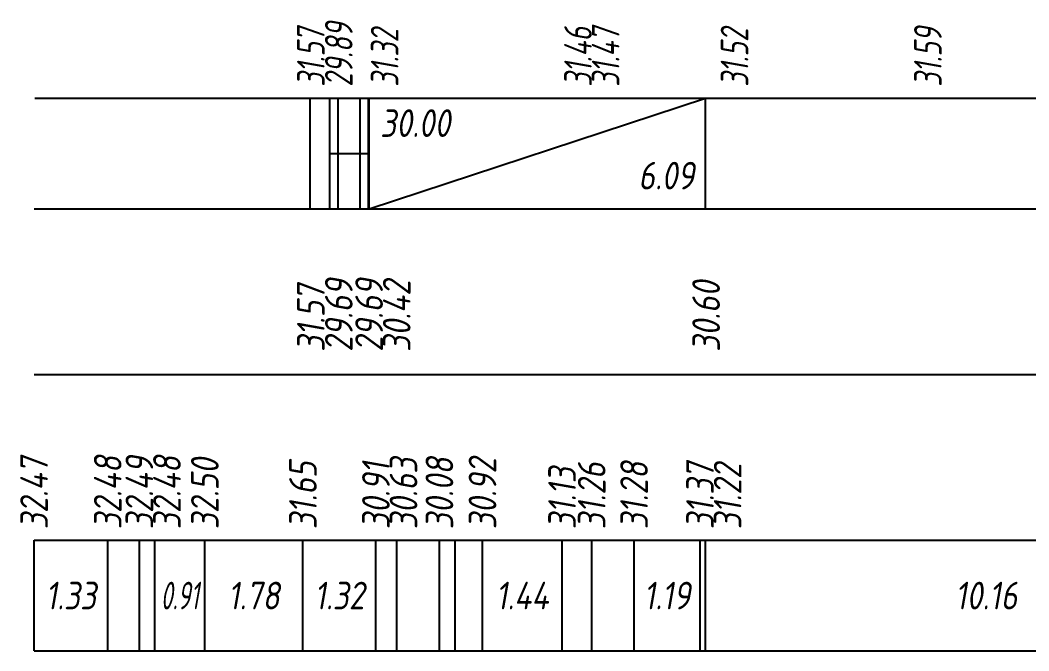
# Model space of a CAD drawing. Extents: x -717 to 1451, y -133302 to 233.
# Drawn here: x -350.2 to -259, y -109597.4 to -109540.4 of the extents above; entities that cross this region are included whole.
import ezdxf
from ezdxf.enums import TextEntityAlignment as Align

# ---------------------------------------------------------------- set-up
doc = ezdxf.new("R2010")
doc.units = 0
for name, color, linetype in [('Код_510', 7, 'Continuous'), ('Код_514', 1, 'Continuous'), ('Код_516', 1, 'Continuous'), ('Таблица', 7, 'Continuous')]:
    doc.layers.add(name, color=color, linetype=linetype)
doc.styles.add('М', font='romand.shx', dxfattribs={"width": 0.8, "oblique": 10, "height": 2.5})

msp = doc.modelspace()

# ---------------------------------------------------------------- linework, layer by layer
at = {"layer": 'Код_510'}
for p, q in [((-348.988, -109597.429), (-348.988, -109587.429)), ((-342.32, -109597.429), (-342.32, -109587.429)), ((-339.457, -109597.429), (-339.457, -109587.429)), ((-338.072, -109597.429), (-338.072, -109587.429)), ((-333.53, -109597.429), (-333.53, -109587.429)), ((-324.652, -109597.429), (-324.652, -109587.429)), ((-318.048, -109597.429), (-318.048, -109587.429)), ((-316.16, -109597.429), (-316.16, -109587.429)), ((-312.297, -109597.429), (-312.297, -109587.429)), ((-310.886, -109597.429), (-310.886, -109587.429)), ((-308.401, -109597.429), (-308.401, -109587.429)), ((-301.199, -109597.429), (-301.199, -109587.429)), ((-298.516, -109597.429), (-298.516, -109587.429)), ((-294.678, -109597.429), (-294.678, -109587.429)), ((-288.713, -109597.429), (-288.713, -109587.429)), ((-288.213, -109597.429), (-288.213, -109587.429))]:
    msp.add_line(p, q, dxfattribs=at)
at = {"layer": 'Код_516'}
for p, q in [((-323.988, -109557.429), (-323.988, -109547.429)), ((-322.213, -109557.429), (-322.213, -109547.429)), ((-322.213, -109557.429), (-322.213, -109547.429)), ((-322.207, -109557.429), (-322.207, -109547.429)), ((-321.463, -109557.429), (-321.463, -109547.429)), ((-319.463, -109557.429), (-319.463, -109547.429)), ((-318.719, -109557.429), (-318.719, -109547.429)), ((-318.713, -109557.429), (-318.713, -109547.429)), ((-318.713, -109557.429), (-318.713, -109547.429)), ((-318.67, -109557.429), (-318.67, -109547.429)), ((-318.67, -109557.429), (-288.213, -109547.429)), ((-288.213, -109557.429), (-288.213, -109547.429)), ((-322.207, -109552.429), (-321.463, -109552.429)), ((-321.463, -109552.429), (-319.463, -109552.429)), ((-319.463, -109552.429), (-318.719, -109552.429))]:
    msp.add_line(p, q, dxfattribs=at)
at = {"layer": 'Таблица'}
for p, q in [((-348.934, -109547.429), (-130.512, -109547.429)), ((-348.988, -109557.429), (-130.567, -109557.429)), ((-348.988, -109572.429), (-130.567, -109572.429)), ((-348.988, -109587.429), (-130.567, -109587.429)), ((-348.988, -109597.429), (-130.567, -109597.429))]:
    msp.add_line(p, q, dxfattribs=at)

# ---------------------------------------------------------------- texts
at = {"layer": 'Код_510', "style": 'М', "oblique": 10, "width": 0.8}
for s, p in [('32.47', (-348.988, -109586.429)), ('32.48', (-342.32, -109586.429)), ('32.49', (-339.457, -109586.429)), ('32.48', (-336.957, -109586.429)), ('32.50', (-333.53, -109586.429)), ('31.65', (-324.652, -109586.429)), ('30.63', (-315.548, -109586.429)), ('30.08', (-312.297, -109586.429)), ('30.92', (-308.401, -109586.429)), ('30.91', (-318.048, -109586.429)), ('31.13', (-301.199, -109586.429)), ('31.26', (-298.516, -109586.429)), ('31.28', (-294.678, -109586.429)), ('31.37', (-288.713, -109586.429)), ('31.22', (-286.213, -109586.429))]:
    msp.add_text(s, height=2.5, rotation=90, dxfattribs=at).set_placement(p, align=Align.MIDDLE_LEFT)
at = {"layer": 'Код_510', "style": 'М', "oblique": 10}
for s, width, p in [('1.33', 0.8, (-345.654, -109592.429)), ('0.91', 0.6, (-335.801, -109592.429)), ('1.78', 0.8, (-329.091, -109592.429)), ('1.32', 0.8, (-321.35, -109592.429)), ('1.44', 0.8, (-304.8, -109592.429)), ('1.19', 0.8, (-291.695, -109592.429)), ('10.16', 0.8, (-262.802, -109592.429))]:
    msp.add_text(s, height=2.5, dxfattribs=dict(at, width=width)).set_placement(p, align=Align.MIDDLE_CENTER)
at = {"layer": 'Код_514', "style": 'М', "oblique": 10, "width": 0.7}
for s, p in [('31.57', (-323.934, -109546.39)), ('29.89', (-321.408, -109546.39)), ('31.47', (-297.254, -109546.39)), ('31.52', (-285.587, -109546.39)), ('31.59', (-268.087, -109546.39)), ('31.32', (-317.254, -109546.39)), ('31.46', (-299.754, -109546.39))]:
    msp.add_text(s, height=2.5, rotation=90, dxfattribs=at).set_placement(p, align=Align.MIDDLE_LEFT)
at = {"layer": 'Код_516', "style": 'М', "oblique": 10, "width": 0.8}
msp.add_text('30.00', height=2.5, dxfattribs=at).set_placement((-317.67, -109548.429), align=Align.TOP_LEFT)
msp.add_text('6.09', height=2.5, dxfattribs=at).set_placement((-289.213, -109556.429), align=Align.BOTTOM_RIGHT)
for s, p in [('29.69', (-321.408, -109570.378)), ('29.69', (-318.664, -109570.378)), ('30.42', (-316.164, -109570.378)), ('31.57', (-323.934, -109570.378)), ('30.60', (-288.159, -109570.378))]:
    msp.add_text(s, height=2.5, rotation=90, dxfattribs=at).set_placement(p, align=Align.MIDDLE_LEFT)

doc.saveas('drawing.dxf')
